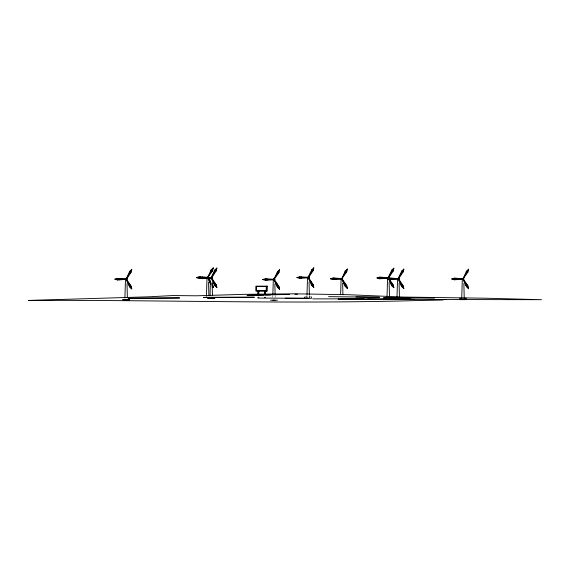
<?xml version="1.0" encoding="UTF-8"?>
<svg xmlns="http://www.w3.org/2000/svg" width="570" height="570" viewBox="0 0 570 570"><rect width="100%" height="100%" fill="white"/><g stroke="black" fill="none" stroke-linecap="round" stroke-linejoin="round"><path stroke-width="0.43" stroke-dasharray="2.85 2.14" d="M272.774 297.269L272.823 295.509M306.924 297.091L306.974 295.331M309.382 295.331L309.432 297.091M275.132 295.509L275.182 297.269M311.647 297.284L311.647 296.899L304.701 296.899L304.701 297.284M311.462 296.899L311.462 297.284M309.289 296.899L309.289 297.284M307.066 296.899L307.066 297.284M304.893 296.899L304.893 297.284"/><path stroke-width="0.85" d="M210.373 282.293L210.052 295.559M124.908 297.804L125.471 279.507L126.804 279.507M206.44 296.229L207.003 277.932L208.242 277.932M272.852 294.626L273.308 279.849L274.647 279.849M307.002 294.448L307.508 277.911M340.611 294.761L341.102 279.101M387.023 296.578L387.586 278.274L388.918 278.274M396.984 297.462L397.547 279.165L398.879 279.165M461.728 298.473L462.313 279.293L463.645 279.293M126.333 279.229L125.842 279.172L126.284 279.428L131.121 272.204L131.77 269.411L129.675 271.37L126.055 279.4L126.191 278.972M307.978 277.633L308.463 277.505L313.165 284.544L313.814 287.337L311.719 285.378L308.078 277.405M388.07 278.103L388.398 277.69L393.236 284.915L393.884 287.708L391.79 285.748L388.248 278.245L379.727 278.787L376.984 277.946L379.727 277.113L388.042 277.74M463.182 279.015L462.762 279.065L463.061 278.737M211.107 278.067C211.727 277.198 210.615 278.245 211.541 277.74L216.244 284.779L216.892 287.572L214.797 285.613L211.256 278.11L202.735 278.652L199.992 277.811L202.735 276.977L202.735 278.652M398.138 278.545L401.757 271.028L403.852 269.068L403.197 271.862L398.416 278.965L397.974 278.815L398.394 278.673L403.197 285.798L403.852 288.591L401.757 286.632L397.917 278.83L398.501 278.751L403.852 288.591M212.653 270.636L213.301 267.843L211.206 269.802L207.516 277.861L212.653 270.636L211.206 269.802M216.892 287.572L211.406 278.067L216.244 270.85L216.892 268.057L214.797 270.009L211.178 277.526M278.965 272.553L279.613 269.76L277.519 271.719L273.828 279.777L278.965 272.553L277.519 271.719M313.814 287.337L308.327 277.839L313.165 270.615L313.814 267.822L311.719 269.781L308.099 277.291M346.752 271.805L347.401 269.012L345.306 270.971L341.615 279.029L346.752 271.805L345.306 270.971M393.884 287.708L388.398 278.203L393.236 270.978L393.884 268.185L391.79 270.144L388.177 277.661M467.963 271.997L468.618 269.204L466.524 271.163L462.833 279.222L467.963 271.997L466.524 271.163M341.466 278.773L342.05 278.694L346.752 285.741L347.401 288.534L345.306 286.575L341.466 278.773L330.493 278.773L333.236 279.613L341.558 278.987M126.134 279.471L129.675 286.974L131.77 288.933L131.121 286.14L126.284 278.915L131.77 269.411M210.594 281.487C209.838 278.352 206.867 277.733 207.744 277.376L213.301 267.843M211.406 277.554L216.892 268.057M273.899 279.236L274.02 279.756L273.778 279.386L279.613 269.76M308.327 277.319L313.814 267.822M341.915 278.516L347.401 269.012M388.398 277.69L393.884 268.185M398.366 278.573L403.852 269.068M462.982 279.257L466.524 286.767L468.618 288.726L467.963 285.933L463.132 278.709L468.618 269.204M126.284 279.314L126.134 278.965M273.835 279.378L274.077 279.699L273.999 279.279M398.109 278.652L398.394 278.937M463.161 279.065L462.982 278.759M212.254 286.382L212.945 285.834L212.254 286.382L213.301 287.358L211.926 283.475M210.458 282.435L209.917 282.663L210.551 282.399M341.751 279.015L341.722 278.538M214.833 284.052L214.185 284.309L215.517 283.689M129.675 286.974L131.121 286.14M212.653 284.565L211.933 284.986L213.301 287.358M214.797 285.613L216.244 284.779M273.978 279.82L277.519 287.323L278.965 286.489L274.127 279.264M311.719 285.378L313.165 284.544M345.306 286.575L346.752 285.741M391.79 285.748L393.236 284.915M401.757 286.632L403.197 285.798M466.524 286.767L467.963 285.933M346.019 284.644L344.693 285.271L345.334 284.957M402.47 284.708L401.137 285.328L401.786 285.014M467.236 284.836L465.904 285.463L466.552 285.15M125.927 279.386L117.612 280.012L114.869 279.172L117.612 278.338L125.927 278.965M202.4 278.196L199.144 278.438L196.401 277.604L199.144 276.771L211.05 277.604M273.771 279.728L265.449 280.362L262.706 279.521L265.449 278.687L273.771 279.314M307.964 277.79L299.649 278.416L296.906 277.576L299.649 276.742L307.964 277.369M330.493 278.773L333.236 277.939L341.558 278.566M398.003 278.623L389.688 277.996L386.945 278.83L397.917 278.83M462.769 279.172L454.454 279.799L451.711 278.965L454.454 278.132L462.769 278.751M308.121 277.383L307.992 277.733M204.929 278.003L207.459 277.811M398.003 279.043L389.688 279.671L389.688 277.996M263.86 294.982L247.024 295.367L270.465 294.897M265.634 294.939L289.553 294.391M294.875 294.27L297.533 294.213M446.474 299.556C307.202 304.957 167.829 299.727 28.5 300.433L149.026 296.799L172.988 295.545L196.351 295.802L243.447 294.355L293.821 293.807L347.992 294.697L403.011 297.055L485.562 298.21L541.5 299.692L443.816 299.535M206.839 277.276L208.499 277.276L208.499 277.839M207.074 277.362L208.499 277.362M307.344 277.341L309.011 277.341M196.401 277.604L202.357 277.604M210.423 277.576L212.09 277.576M296.906 277.576L307.878 277.576M387.422 277.711L389.082 277.711M199.992 277.811L210.964 277.811M376.984 277.946L387.956 277.946M340.931 278.538L342.599 278.538M397.383 278.595L399.05 278.595M463.816 278.723L462.149 278.637L462.149 279.2L463.816 279.2L463.816 278.637M125.307 278.937L126.968 278.937M451.711 278.965L462.683 278.965M114.869 279.172L125.842 279.172M273.144 279.279L274.811 279.279M262.706 279.521L273.678 279.521M266.525 286.532L256.293 286.532L256.293 290.721L266.525 290.721M257.79 297.305L258.823 297.305M264.402 297.326L265.435 297.326M459.505 298.281L462.163 298.281M463.802 298.281L466.452 298.281M210.145 298.409L212.368 298.409M387.144 298.545L389.36 298.545M384.779 298.63L391.725 298.63M312.723 298.865L363.831 298.872M338.48 299.172L345.049 299.172M340.653 299.371L342.876 299.371M394.739 299.514L401.686 299.514M122.849 299.571L129.418 299.571M459.505 299.649L466.452 299.649M122.664 299.856L129.611 299.856M270.508 300.205L277.455 300.205M367.643 299.1L414.525 299.442L340.169 298.958L414.597 299.307M285.292 298.217L308.933 298.31L257.932 298.074M410.856 298.024L383.453 297.875L434.511 298.11M328.598 296.649L379.527 297.248L355.901 296.949M391.391 299.257L442.876 299.891M211.206 278.01L211.363 277.633M341.907 278.63L341.587 278.873L341.943 278.673M401.387 271.79L402.719 272.567L402.057 272.175M344.943 271.733L346.275 272.503L345.605 272.118M311.348 270.543L312.688 271.313L312.018 270.928M277.148 272.481L278.488 273.251L277.818 272.866M214.434 270.779L215.766 271.548L215.097 271.163M401.757 271.028L403.197 271.862M391.79 270.144L393.236 270.978M392.089 271.291L391.426 270.907L392.759 271.676M311.719 269.781L313.165 270.615M214.797 270.009L216.244 270.85M129.675 271.37L131.121 272.204M277.519 287.323L279.613 289.282L278.965 286.489M388.077 278.046L388.426 277.846M207.487 277.704L207.865 277.547M463.132 279.222L468.618 288.726M341.915 279.029L347.401 288.534M274.127 279.777L279.613 289.282M207.815 277.861L210.558 282.606M126.284 279.428L131.77 288.933M207.665 277.896L210.594 284.095M455.979 279.001L456.029 279.685M381.245 277.982L381.294 278.666M334.761 278.808L334.811 279.492L334.747 278.053L334.768 278.737M301.174 277.618L301.224 278.295L301.16 276.856L301.174 277.54M266.974 279.557L267.024 280.24M204.252 277.854L204.302 278.531M200.661 277.64L200.711 278.317L200.647 276.877L200.668 277.562M119.18 279.891L119.116 278.452L119.137 279.136M464.236 298.473L463.866 283.44M399.442 297.462L399.1 283.304M389.481 296.578L389.139 282.421M342.919 294.761L342.648 283.247M309.353 294.448L309.061 282.057M275.103 294.626L274.861 283.995M212.46 295.559L212.14 282.293M208.869 295.353L208.556 282.079M127.367 297.804L127.025 283.646M455.964 278.245L455.979 278.922M391.198 278.11L391.212 278.794M381.237 277.227L381.252 277.911M266.959 278.801L266.981 279.485M204.238 277.091L204.26 277.775M463.574 278.637L463.453 279.293M463.296 278.723L463.296 279.2M462.669 278.723L462.669 279.2M462.512 278.723L462.512 279.293M462.384 278.637L462.427 279.2M454.454 278.132L454.454 279.799M398.808 278.502L398.772 279.072M398.686 278.595L398.686 279.165M398.53 278.595L398.53 279.072M397.896 278.595L397.896 279.072M397.746 279.165L397.618 278.502M388.847 277.618L388.804 278.189M388.726 277.711L388.726 278.274M388.569 277.711L388.569 278.189M387.935 277.711L387.935 278.189M387.778 278.274L387.657 277.618M379.727 277.113L379.727 278.787M345.242 298.673L345.242 299.457L338.295 299.457L338.295 298.673M342.876 298.673L342.876 299.457M342.363 278.445L342.321 279.015M342.235 278.538L342.235 279.101M342.078 278.538L342.078 279.015M341.451 278.538L341.451 279.015M341.295 278.538L341.295 279.101M341.173 278.445L341.209 279.015M340.653 298.673L340.653 299.457M333.236 277.939L333.236 279.613M311.647 297.476L311.647 298.267L309.289 298.267L309.289 297.476M308.769 277.255L308.733 277.818M308.648 277.341L308.648 277.911M308.491 277.341L308.491 277.818M307.864 277.341L307.864 277.818M307.707 277.341L307.707 277.911M307.579 277.255L307.622 277.818M307.066 297.476L307.066 298.267L304.701 298.267L304.701 297.476M299.649 276.742L299.649 278.416M275.089 300.205L272.866 300.205M274.569 279.193L274.533 279.763M274.448 279.279L274.448 279.849M274.291 279.279L274.291 279.763M273.664 279.279L273.664 279.763M273.507 279.279L273.507 279.849M273.386 279.193L273.422 279.763M266.568 286.147L266.568 291.106M266.226 286.532L266.226 290.721M265.449 278.687L265.449 280.362M265.435 291.106L265.435 294.661M265.079 291.106L265.079 294.661M264.758 291.106L264.758 294.661M264.402 291.106L264.402 294.661M258.823 291.106L258.823 294.647M258.466 291.106L258.466 294.647M257.79 291.106L257.79 294.647M256.6 286.532L256.6 290.721M214.733 297.711L214.733 298.502L207.786 298.502L207.786 297.711M214.541 297.711L214.541 298.21L207.972 298.21L207.972 297.711M212.368 297.711L212.368 298.502M211.855 277.483L211.812 278.053M211.727 277.576L211.727 278.146M211.57 277.576L211.57 278.053M210.943 277.576L210.943 278.053M210.786 277.576L210.786 278.146M210.665 277.483L210.701 278.053M210.145 297.711L210.145 298.502M208.136 277.362L208.136 277.932M207.986 277.362L207.986 277.839M207.352 277.362L207.352 277.839M207.195 277.362L207.195 277.932M207.074 277.276L207.11 277.839M199.144 276.771L199.144 278.438M126.732 278.844L126.69 279.414M126.604 278.937L126.604 279.507M126.454 278.937L126.454 279.414M125.82 278.937L125.82 279.414M125.664 278.937L125.664 279.507M125.542 278.844L125.578 279.414M117.612 278.338L117.612 280.012M131.022 287.629L130.722 287.95L131.413 287.408L131.022 287.629M216.137 286.268L215.845 286.596L216.536 286.047L216.137 286.268M278.858 287.978L278.566 288.299L279.257 287.757L278.858 287.978M313.058 286.033L312.766 286.361L313.457 285.812L313.058 286.033M346.645 287.23L346.353 287.551L347.045 287.009L346.645 287.23M393.136 286.404L392.837 286.724L393.528 286.183L393.136 286.404M403.097 287.287L402.805 287.608L403.496 287.066L403.097 287.287M467.863 287.423L467.571 287.743L468.262 287.195L467.863 287.423M128.927 284.01L128.385 284.238L129.504 283.717L128.927 284.01M214.049 282.649L213.508 282.877L214.626 282.357L214.042 282.642M276.771 284.359L276.229 284.58L277.348 284.067L276.771 284.359M310.971 282.414L310.422 282.642L311.548 282.121L310.971 282.414M344.558 283.611L344.016 283.839L345.135 283.318L344.558 283.611M391.041 282.784L390.5 283.012L391.618 282.492L391.041 282.784M401.009 283.668L400.461 283.896L401.586 283.376L401.009 283.668M465.776 283.803L465.227 284.024L466.353 283.511L465.776 283.803M129.732 285.399L129.062 285.67L130.395 285.05L129.732 285.399M277.576 285.748L276.906 286.019L278.231 285.392L277.611 285.727M311.776 283.81L311.099 284.074L312.431 283.454L311.776 283.81M391.847 284.173L391.177 284.444L392.509 283.817L391.847 284.173M152.197 298.131L128.457 298.374L179.636 297.932L152.197 298.131M254.27 297.241L203.383 297.39L254.27 297.241M309.011 277.255L307.344 277.255L307.344 277.818L309.011 277.818L309.011 277.255M212.09 277.483L210.423 277.483L210.423 278.053L212.09 278.053L212.09 277.483M389.082 277.618L387.422 277.618L387.422 278.189L389.082 278.189L389.082 277.618M342.599 278.445L340.931 278.445L340.931 279.015L342.599 279.015L342.599 278.445M399.05 278.502L397.383 278.502L397.383 279.072L399.05 279.072L399.05 278.502M126.968 278.844L125.307 278.844L125.307 279.414L126.968 279.414L126.968 278.844M274.811 279.193L273.144 279.193L273.144 279.763L274.811 279.763L274.811 279.193M267.273 286.147L255.951 286.147L255.951 291.106L267.273 291.106L267.273 286.147M466.866 272.275L466.153 271.926L467.493 272.695L466.844 272.268M211.556 270.907L210.843 270.565L212.175 271.334L211.534 270.907M130.024 272.481L129.312 272.132L130.644 272.909L130.003 272.481M391.262 279.549L391.205 278.873L391.262 279.549"/></g></svg>
